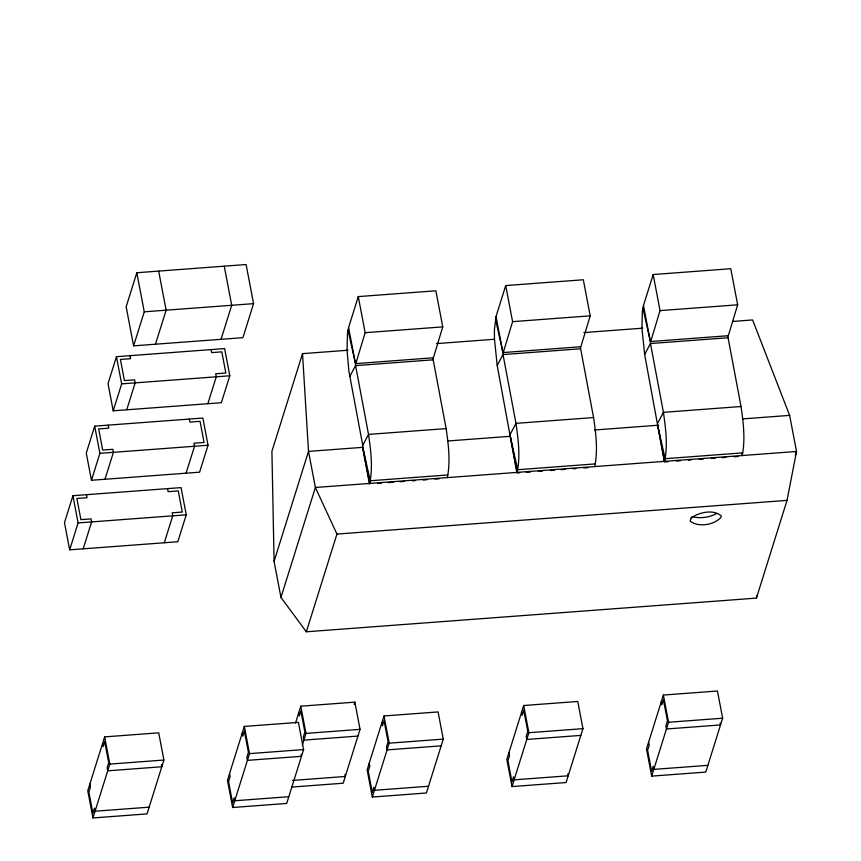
<?xml version="1.0" encoding="UTF-8"?>
<svg xmlns="http://www.w3.org/2000/svg" width="861" height="861" viewBox="0 0 861 861"><rect width="100%" height="100%" fill="white"/><g stroke="black" fill="none" stroke-linecap="round" stroke-linejoin="round"><path stroke-width="1.29" d="M348.059 350.233L302.523 353.645L271.915 451.358L274.078 561.34L280.955 597.426L306.333 631.791L756.432 598.104L756.83 595.478M756.432 598.104L787.029 500.381L796.522 451.476L789.634 415.389L752.611 319.948L732.517 321.454M447.311 477.618C450.604 461.464 448.463 444.739 446.138 428.595L433.04 359.026L442.758 326.879L435.87 290.792L358.273 296.604L348.587 327.535L347.5 333.078L347.026 350.169L348.899 371.231L362.75 445.341L362.632 447.946M358.273 296.604L365.161 332.69L355.442 364.838L368.53 434.407C370.865 450.551 372.996 467.275 369.713 483.43L362.825 447.343L370.23 480.761L447.838 474.949M594.757 466.576C598.051 450.432 595.909 433.696 593.573 417.553L580.486 347.995L590.205 315.847L583.317 279.76L505.719 285.561L496.033 316.493L494.408 329.763L494.472 339.126L497.206 365.516L516.718 471.71M505.719 285.561L512.596 321.648L502.878 353.806L515.976 423.364C518.279 439.702 520.604 456.696 516.966 473.001L519.635 472.797M741.708 452.961L742.204 455.544C745.486 439.39 743.355 422.665 741.02 406.521L727.932 336.952L737.651 304.805L730.763 268.718L653.165 274.53L643.479 305.461L642.381 311.004L641.919 328.095L644.652 354.484L664.165 460.678M653.165 274.53L660.043 310.617L650.324 342.764L663.422 412.333C665.725 428.67 668.05 445.664 664.401 461.959L668.416 461.657M136.813 272.733L126.147 306.753L133.606 345.853L242.91 337.673L253.564 303.642L246.106 264.542L136.813 272.733L144.271 311.822L133.606 345.853M72.916 495.71L64.478 522.649L69.666 549.845L177.818 541.752L186.245 514.824L181.058 487.617L72.916 495.71L78.103 522.918L69.666 549.845M94.699 426.141L86.272 453.069L91.46 480.277L199.601 472.172L208.039 445.245L202.852 418.048L94.699 426.141L99.898 453.338L91.46 480.277M116.461 356.68L108.023 383.608L113.211 410.815L221.352 402.711L229.79 375.783L224.603 348.587L116.461 356.68L121.649 383.877L113.211 410.815M83.183 548.834L91.621 521.906L91.04 518.882L80.902 519.635L76.866 498.487L87.015 497.723L86.434 494.698M104.977 479.265L113.415 452.326L112.834 449.302L102.696 450.066L98.66 428.907L108.798 428.154L108.228 425.13M126.728 409.804L135.166 382.865L134.585 379.841L124.447 380.605L120.411 359.446L130.549 358.693L129.979 355.668M155.475 344.217L166.13 310.186L158.672 271.097M221.051 339.309L231.706 305.278L224.247 266.189M164.3 542.764L172.727 515.836L172.157 512.812L182.295 512.047L178.259 490.899L168.121 491.653L167.54 488.628M186.084 473.184L194.521 446.256L193.94 443.232L204.079 442.479L200.043 421.32L189.904 422.073L189.334 419.059M207.835 403.723L216.272 376.795L215.702 373.771L225.84 373.017L221.804 351.858L211.666 352.612L211.085 349.598M104.644 736.887L87.768 790.753L92.956 817.95L147.037 813.903L163.902 760.037L158.715 732.829L104.644 736.887L109.831 764.084L92.956 817.95M274.078 561.34L308.507 451.401L302.523 353.645M280.955 597.426L315.384 487.487L308.507 451.401L363.288 447.3M244.33 726.426L227.455 780.292L232.642 807.489L286.713 803.442L303.589 749.576L298.401 722.379L244.33 726.426L249.518 753.623L232.642 807.489M306.333 631.791L336.942 534.078L315.384 487.487L796.522 451.476L795.316 455.308M295.517 723.036L300.79 706.192L354.861 702.145L360.049 729.353L343.184 783.219L291.75 787.072M302.286 745.185L305.978 733.4L300.79 706.192M354.162 704.395L354.861 702.145M384.006 715.965L367.141 769.842L372.329 797.038L426.399 792.992L443.275 739.125L438.077 711.918L384.006 715.965L389.194 743.172L372.329 797.038M523.692 705.514L506.828 759.38L512.015 786.577L566.086 782.531L582.951 728.664L577.763 701.467L523.692 705.514L528.88 732.711L512.015 786.577M663.379 695.053L646.503 748.919L651.691 776.127L705.772 772.08L722.637 718.214L717.45 691.006L663.379 695.053L668.567 722.261L651.691 776.127M349.77 376.558L355.55 365.613L433.148 359.812M362.75 445.341L368.53 434.407L446.138 428.595M497.206 365.516L502.985 354.581L580.594 348.77M510.196 434.299L515.976 423.364L593.573 417.553M644.652 354.484L650.432 343.539L728.04 337.738M657.643 423.268L663.422 412.333L741.02 406.521M716.761 513.511C709.281 517.461 700.165 518.817 691.953 516.611M144.271 311.822L253.564 303.642M365.161 332.69L442.758 326.879M512.596 321.648L590.205 315.847M660.043 310.617L737.651 304.805M436.473 343.614L494.074 339.299M583.823 332.583L642.769 328.17M348.059 330.204L355.475 363.622L433.072 357.81M495.505 319.162L502.921 352.579L580.518 346.768M642.952 308.13L650.356 341.548L727.965 335.736M121.649 383.877L229.79 375.783M99.898 453.338L208.039 445.245M447.472 441.004L510.272 436.301L517.676 469.719L595.285 463.907M594.553 429.994L658.687 425.194M742.871 418.887L789.634 415.389M742.72 452.875L665.122 458.687L657.718 425.269L664.595 461.356M377.548 483.441L381.563 483.139M388.246 482.634L393.606 482.235M400.29 481.729L404.304 481.428M412.333 480.836L415.013 480.632M423.042 480.029L427.045 479.728M435.074 479.125L439.088 478.824M526.329 472.302L530.344 472M538.373 471.397L542.387 471.096M550.416 470.493L554.419 470.192M561.114 469.697L565.128 469.396M573.157 468.793L575.837 468.588M583.855 467.997L587.869 467.695M676.445 461.065L680.459 460.764M688.488 460.161L691.168 459.957M699.197 459.354L703.211 459.053M711.229 458.461L715.243 458.16M721.938 457.654L725.952 457.352M733.981 456.75L737.995 456.459M78.103 522.918L186.245 514.824M336.942 534.078L787.029 500.381M305.978 733.4L360.049 729.353M357.939 736.08L303.868 740.126L303.298 737.113L304.88 732.054L300.844 710.906L299.262 715.954L298.681 712.93M109.831 764.084L163.902 760.037M249.518 753.623L303.589 749.576M389.194 743.172L443.275 739.125M528.88 732.711L582.951 728.664M668.567 722.261L722.637 718.214M441.166 745.852L387.084 749.899L386.514 746.885L388.096 741.827L384.06 720.679L382.478 725.726L381.897 722.702M580.841 735.402L526.771 739.448L526.2 736.424L527.782 731.376L523.746 710.217L522.164 715.265L521.583 712.251M292.536 780.432L345.293 776.482L344.906 774.469M149.147 807.166L95.065 811.213L94.495 808.199L92.913 813.247L88.877 792.088L90.459 787.04L89.878 784.016M288.822 796.716L234.752 800.762L234.181 797.738L232.599 802.786L228.563 781.637L230.145 776.579L229.564 773.555M428.509 786.254L374.438 790.301L373.857 787.277L372.275 792.335L368.239 771.176L369.821 766.129L369.251 763.104M707.882 765.343L653.8 769.39L653.23 766.365L651.648 771.424L647.612 750.265L649.194 745.217L648.613 742.193M643.479 305.461L650.356 341.548M720.14 722.928L720.528 724.94L666.457 728.987L665.876 725.974L667.458 720.915L663.422 699.767L661.84 704.815L661.27 701.79M496.033 316.493L502.921 352.579M510.272 436.301L517.149 472.388M567.808 773.781L568.195 775.804L514.125 779.851L513.543 776.826L511.961 781.874L507.925 760.715L509.508 755.667L508.926 752.643M348.587 327.535L355.475 363.622M362.879 449.238L363.374 451.821M363.859 454.393L369.52 484.033M301.092 754.301L301.479 756.313L247.408 760.36L246.827 757.336L248.409 752.288L244.373 731.129L242.791 736.177L242.221 733.163M161.405 764.751L161.793 766.764L107.722 770.821L107.141 767.797L108.723 762.738L104.687 741.59L103.105 746.638L102.534 743.613M691.103 517.945L690.113 521.109C698.529 527.664 714.146 525.049 721.12 517.246L721.087 515.707C712.93 509.066 699.197 512.295 691.103 517.945"/></g></svg>
